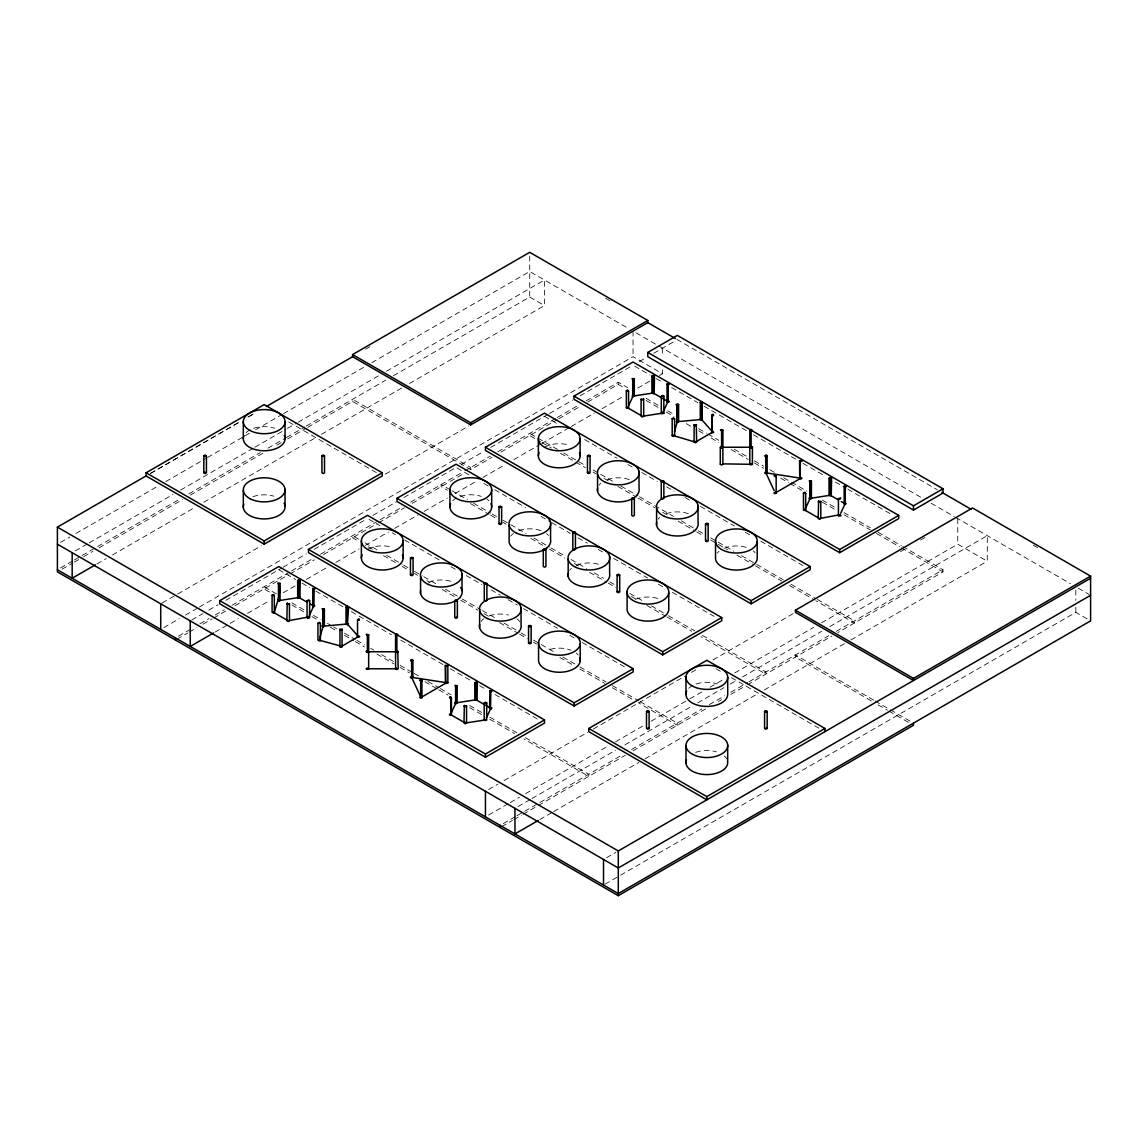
<?xml version="1.0" encoding="UTF-8"?>
<svg xmlns="http://www.w3.org/2000/svg" width="1148" height="1148" viewBox="0 0 1148 1148"><rect width="100%" height="100%" fill="white"/><g stroke="black" fill="none" stroke-linecap="round" stroke-linejoin="round"><path stroke-width="0.75" stroke-dasharray="5 3.75" d="M150.316 473.493L240.133 421.632M247.882 417.154L252.517 414.471M365.566 349.207L371.765 345.634M150.689 473.32L239.645 421.976M248.843 416.652L254.971 413.122M60.5 542.387L69.784 537.02M75.983 533.447L158.065 486.063M165.8 481.586L206.066 458.339M207.616 457.449L249.432 433.313M255.617 429.739L281.949 414.528M283.499 413.639L364.016 367.145M371.765 362.682L529.716 271.488L628.874 328.73M75.251 550.911L87.65 543.75M89.2 542.861L172.817 494.587M180.566 490.11L253.349 448.093M254.899 447.189L285.866 429.309M287.416 428.419L296.701 423.052M298.25 422.163L380.332 374.779M386.517 371.206L544.482 280.012L544.482 305.569L408.2 384.25M60.485 567.959L72.884 560.798M74.405 559.923L80.633 556.335M82.125 555.46L96.116 547.381M97.58 546.534L179.734 499.107M188.774 493.898L260.266 452.613M268.015 448.151L286.139 437.675M286.598 437.417L304.694 426.97M306.229 426.08L385.699 380.203M393.448 375.726L529.716 297.045L544.482 305.569M62.035 569.193L72.855 562.951M74.405 562.061L82.125 557.598M83.675 556.694L92.945 551.341M99.13 547.783L182.589 499.595M190.324 495.132L262.964 453.187M276.869 445.166L281.504 442.482M287.689 438.909L306.229 428.204M307.779 427.314L352.594 401.441L470.68 469.604L491.875 457.378M96.934 563.955L106.233 558.588M112.418 555.015L194.5 507.631M203.784 502.264L315.284 437.89M321.483 434.317L402.015 387.823M162.27 602.93L176.204 594.879M177.753 593.99L261.385 545.716M385.269 474.181L468.886 425.908M163.82 627.597L179.303 618.657M185.502 615.084L197.887 607.938M199.436 607.034L633.036 356.698L662.554 373.746L662.554 368.623M191.788 619.977L202.622 613.721M208.821 610.133L218.12 604.781M225.812 600.332L281.604 568.116M283.154 567.227L306.387 553.81M314.122 549.347L365.982 519.398M372.971 515.366L396.204 501.963M403.953 497.486L456.057 467.408L469.963 475.43M461.238 464.409L482.921 451.896M490.67 447.419L547.969 414.342M549.519 413.438L572.737 400.035M580.056 395.816L631.587 366.054M639.336 361.591L645.52 358.018M653.7 353.297L675.842 340.511M178.528 636.15L190.755 629.104M199.91 623.809L209.065 618.514M215.178 614.998L224.334 609.703M231.982 605.297L289.999 571.79M291.52 570.915L312.902 558.574M320.536 554.168L378.553 520.661M380.088 519.786L401.456 507.445M410.625 502.15L463.304 471.742M464.782 470.895L490.354 456.115M497.931 451.752L555.675 418.403M557.211 417.528L578.578 405.187M586.212 400.781L618.284 382.27L627.554 387.622M177.007 639.163L187.698 632.993M189.219 632.103L196.853 627.698M202.966 624.182L212.122 618.887M213.657 617.997L227.39 610.076M235.024 605.656L288.464 574.804M289.999 573.928L314.423 559.822M323.593 554.527L377.032 523.675M378.553 522.799L404.512 507.818M412.146 503.398L464.782 473.019M500.959 452.125L557.211 419.651M558.732 418.776L580.113 406.435M587.747 402.03L618.284 384.393L624.469 387.967M215.02 632.132L238.253 618.715M247.538 613.348L269.22 600.835M283.154 592.784L295.538 585.638M306.387 579.381L328.07 566.868M335.804 562.391L359.037 548.974M365.236 545.4L388.454 531.998M394.654 528.41L417.886 515.007M424.071 511.434L447.304 498.017M455.053 493.554L476.736 481.026M482.921 477.453L504.603 464.94M513.902 459.573L540.22 444.376M541.77 443.487L569.638 427.386M571.187 426.496L594.42 413.079M602.169 408.616L623.852 396.089M637.786 388.053L650.17 380.892M659.469 375.525L662.554 373.746M488.531 789.508L497.83 784.141M504.029 780.568L587.647 732.295M593.358 728.994L685.212 675.971M691.397 672.384L697.64 668.782M713.08 659.87L793.612 613.376M900.462 551.686L906.662 548.113M920.596 540.062L926.795 536.489M488.531 815.08L508.664 803.457M510.214 802.567L519.513 797.2M525.698 793.627L607.78 746.229M615.515 741.766L644.946 724.775M651.146 721.202L688.312 699.749M689.848 698.845L702.246 691.699M709.981 687.221L723.929 679.186M734.763 672.915L813.745 627.325M821.48 622.847L957.762 544.181L987.28 561.214L987.28 535.657L829.33 626.851M518.064 806.556L530.448 799.41M531.998 798.506L615.615 750.232M624.914 744.865L691.498 706.422M697.697 702.849L724.015 687.638M730.214 684.064L736.413 680.491M742.598 676.918L821.581 631.314M503.255 823.618L515.466 816.572M517.002 815.697L523.101 812.167M524.636 811.277L538.369 803.356M539.904 802.466L622.345 754.867M631.515 749.572L701.744 709.019M709.378 704.614L724.661 695.803M730.759 692.273L747.563 682.572M749.084 681.697L828.698 635.734M836.275 631.357L942.996 569.738L942.996 571.876L837.782 632.62M501.733 826.632L512.41 820.461M513.945 819.586L521.579 815.18M523.101 814.291L536.848 806.355M538.369 805.48L625.402 755.226M633.036 750.821L706.336 708.503M718.548 701.457L721.604 699.692M730.759 694.411L746.028 685.586M747.563 684.71L831.726 636.107M539.732 819.6L552.131 812.454M553.68 811.564L638.848 762.387M645.047 758.814L758.082 693.536M764.281 689.962L844.813 643.468M850.998 639.895L987.28 561.214M606.618 857.685L615.902 852.318M605.068 884.147L619.002 876.096M620.551 875.207L1075.834 612.343L1090.6 620.867M605.642 298.265L611.841 301.852M676.918 339.421L937.213 489.708M1033.272 545.156L1039.471 548.744M635.992 332.834L921.715 497.801M931.014 503.168L954.261 516.586M955.796 517.475L1070.453 583.672M1078.202 588.149L1089.122 594.449M634.586 366.112L650.026 375.023M656.211 378.596L662.382 382.169M671.652 387.522L697.912 402.675M704.097 406.249L747.348 431.218M753.519 434.776L796.769 459.745M802.954 463.318L824.58 475.803M835.385 482.045L846.205 488.287M847.741 489.177L892.541 515.036M646.109 398.327L658.478 405.474M667.763 410.826L673.948 414.399M698.687 428.692L706.422 433.155M707.972 434.044L718.792 440.287M734.246 449.227L748.166 457.248M754.351 460.822L763.635 466.188M769.82 469.747L774.455 472.431M783.74 477.783L789.924 481.356M791.46 482.246L806.929 491.172M822.384 500.112L836.304 508.134M844.038 512.611L870.327 527.779M878.062 532.241L901.252 545.63M902.802 546.534L942.996 569.738M646.109 400.465L658.478 407.612M666.213 412.075L673.948 416.537M686.317 423.669L690.952 426.353M698.687 430.816L704.872 434.389M711.057 437.962L718.792 442.425M731.161 449.571L748.166 459.387M754.351 462.96L763.635 468.312M780.64 478.128L788.375 482.591M789.924 483.495L802.294 490.626M822.384 502.236L836.304 510.272M844.038 514.735L870.327 529.917M876.512 533.476L899.702 546.879M901.252 547.768L942.996 571.876M544.482 416.351L558.387 424.373M584.648 439.541L617.079 458.267M627.884 464.51L632.519 467.179M641.789 472.531L657.244 481.457M666.514 486.795L674.235 491.258M685.04 497.5L689.675 500.184M700.495 506.426L734.476 526.042M745.282 532.285L751.466 535.858M760.737 541.196L803.987 566.165M557.555 449.456L529.716 433.399L529.716 435.523L540.55 441.779M563.74 453.029L585.38 465.528M593.114 469.991L614.768 482.49M620.953 486.063L637.958 495.879M639.508 496.783L673.532 516.413M681.252 520.876L696.721 529.816M698.271 530.706L702.906 533.375M710.641 537.838L733.83 551.241M741.565 555.704L783.309 579.797M791.044 584.26L815.783 598.553M817.333 599.443L854.442 620.867L854.442 623.005L815.783 600.677M542.086 442.669L551.37 448.021M560.64 453.374L585.38 467.666M593.114 472.129L596.214 473.909M603.948 478.372L608.584 481.055M617.854 486.408L636.408 497.127M637.958 498.017L654.963 507.832M662.697 512.295L667.332 514.978M678.167 521.221L695.171 531.05M696.721 531.94L702.906 535.513M710.641 539.976L716.826 543.549M718.361 544.439L727.645 549.792M736.916 555.158L753.935 564.974M755.484 565.864L781.759 581.046M789.494 585.509L814.233 599.787M873.614 700.108L795.406 654.963L795.406 657.087L872.078 701.356M875.149 700.998L888.939 708.962M890.475 709.851L911.942 722.25M878.206 704.901L887.404 710.21M888.939 711.1L908.886 722.609M483.853 483.452L488.488 486.135M494.673 489.694L525.569 507.531M541.009 516.457L550.279 521.795M551.829 522.699L570.355 533.389M578.075 537.852L587.346 543.205M598.165 549.447L604.336 553.02M613.606 558.359L647.587 577.989M658.407 584.232L664.577 587.79M672.312 592.253L714.013 616.332M450.432 489.88L441.162 484.528L441.162 486.652L447.347 490.225M451.982 490.77L467.451 499.696M473.636 503.269L490.641 513.084M492.191 513.988L496.826 516.657M503.011 520.231L509.195 523.804M510.745 524.693L526.2 533.619M533.935 538.082L549.404 547.022M550.94 547.912L564.859 555.948M571.044 559.506L586.513 568.447M594.248 572.909L603.518 578.262M609.703 581.835L615.888 585.408M629.807 593.444L643.727 601.466M651.461 605.943L666.916 614.869M668.466 615.759L694.755 630.926M702.476 635.389L765.874 671.996L765.874 674.134L700.94 636.638M470.536 503.613L489.091 514.333M490.641 515.222L496.826 518.796M503.011 522.369L506.11 524.148M530.85 538.426L547.854 548.256M549.404 549.146L564.859 558.072M574.144 563.424L580.328 566.997M589.598 572.35L606.618 582.179M608.153 583.069L615.888 587.532M631.357 596.458L637.542 600.031M646.812 605.383L665.366 616.103M666.916 616.993L691.656 631.271M288.708 421.976L377.649 473.32M716.036 668.782L722.178 672.326M731.376 677.636L818.782 728.105M369.039 519.413L379.844 525.655M392.214 532.787L395.299 534.581M404.57 539.933L440.086 560.439M450.906 566.682L457.091 570.255M466.346 575.593L481.801 584.519M491.071 589.871L500.327 595.224M508.062 599.672L517.332 605.025M523.502 608.598L557.483 628.214M569.839 635.346L574.474 638.03M582.194 642.478L626.995 668.351M358.779 539.23L352.594 535.657L352.594 537.781L358.779 541.354M364.964 542.789L377.348 549.935M386.618 555.288L402.087 564.228M403.622 565.117L408.272 567.786M414.457 571.36L422.177 575.822M423.727 576.712L436.096 583.858M445.381 589.211L460.836 598.151M462.386 599.041L480.94 609.746M482.49 610.65L496.41 618.672M504.13 623.149L519.599 632.074M521.149 632.964L527.334 636.537M533.519 640.11L539.704 643.669M541.253 644.573L555.158 652.595M562.893 657.072L578.362 665.998M579.898 666.888L606.187 682.056M612.372 685.629L638.661 700.811M640.211 701.701L677.32 723.125L677.32 725.263L638.661 702.935M368.063 546.706L372.698 549.39M383.532 555.632L395.902 562.778M402.087 566.351L408.272 569.925M414.457 573.498L417.542 575.277M426.826 580.63L429.912 582.423M442.281 589.555L454.651 596.702M460.836 600.275L477.855 610.09M484.04 613.663L490.225 617.237M499.495 622.589L518.049 633.309M519.599 634.198L527.334 638.661M533.519 642.234L536.604 644.014M559.808 657.417L573.713 665.438M579.898 669.011L604.652 683.304M612.372 687.767L632.476 699.376M278.806 569.738L295.797 579.553M301.967 583.112L309.687 587.575M315.872 591.148L343.683 607.192M351.403 611.654L391.554 634.844M400.824 640.197L444.075 665.166M450.26 668.724L471.885 681.209M479.606 685.672L485.776 689.245M495.046 694.597L538.297 719.566M276.41 593.918L264.04 586.786L264.04 588.91L270.225 592.483M291.879 602.858L304.249 609.99M313.519 615.357L321.253 619.82M327.438 623.378L332.073 626.062M333.623 626.952L336.708 628.745M344.443 633.208L355.277 639.45M356.813 640.34L364.547 644.817M370.732 648.376L373.832 650.17M381.552 654.633L393.922 661.779M400.107 665.338L412.476 672.484M414.026 673.374L418.676 676.057M427.946 681.41L438.766 687.666M440.315 688.556L451.135 694.798M469.69 705.518L482.06 712.664M489.794 717.127L517.633 733.199M525.368 737.662L588.766 774.254L588.766 776.392L523.818 738.896M291.879 604.982L304.249 612.128M311.969 616.591L318.154 620.164M330.524 627.296L336.708 630.869M344.443 635.332L353.728 640.699M355.277 641.589L364.547 646.941M376.917 654.087L393.922 663.903M400.107 667.476L409.391 672.828M424.86 681.754L437.23 688.9M438.766 689.79L448.05 695.143M469.69 707.642L482.06 714.788M489.794 719.251L514.534 733.543M1075.834 590.187L1075.834 600.418M1075.834 607.235L1075.834 612.343M957.762 518.609L957.762 544.181M662.554 348.174L662.554 356.698M633.036 331.141L633.036 356.698M618.284 382.27L618.284 384.393M529.716 256.148L529.716 297.045M470.68 469.604L470.68 467.48L352.594 399.303L352.594 401.441M569.695 570.269A20.879 12.054 0 0 1 571.403 568.404M576.353 565.347A20.879 12.054 0 0 1 601.767 565.505M452.743 500.786A20.879 12.054 0 0 1 454.823 499.064M460.377 496.381A20.879 12.054 0 0 1 481.256 496.381M486.795 499.064A20.879 12.054 0 0 1 488.89 500.786M510.645 536.188A20.879 12.054 0 0 1 513.414 533.476M518.796 530.677A20.879 12.054 0 0 1 541.239 530.792M546.534 533.648A20.879 12.054 0 0 1 548.457 535.442M635.633 599.342A20.879 12.054 0 0 1 659.569 599.069M367.489 549.418A20.879 12.054 0 0 1 392.688 547.496M481.127 621.384A20.879 12.054 0 0 1 483.896 618.672M489.292 615.888A20.879 12.054 0 0 1 508.507 615.027M517.016 618.872A20.879 12.054 0 0 1 519.7 621.613M428.735 582.395A20.879 12.054 0 0 1 454.149 582.524M550.193 649.366A20.879 12.054 0 0 1 571.015 650.199M576.239 653.097A20.879 12.054 0 0 1 578.118 654.891M658.12 519.212A20.879 12.054 0 0 1 659.827 517.361M666.271 513.716A20.879 12.054 0 0 1 688.714 513.83M544.482 447.246A20.879 12.054 0 0 1 569.681 445.324M599.069 485.13A20.879 12.054 0 0 1 600.777 483.279M607.22 479.634A20.879 12.054 0 0 1 629.664 479.749M717.27 553.135A20.879 12.054 0 0 1 719.035 551.298M724.058 548.285A20.879 12.054 0 0 1 748.008 548.012M753.217 550.925A20.879 12.054 0 0 1 755.111 552.719M246.103 432.667A20.879 12.054 0 0 1 274.616 428.261M252.933 496.711A20.879 12.054 0 0 1 273.784 496.166M688.757 688.341A20.879 12.054 0 0 1 717.27 683.935M695.602 752.385A20.879 12.054 0 0 1 716.452 751.84M724.431 756.044A20.879 12.054 0 0 1 726.741 758.9"/><path stroke-width="1.5" d="M395.572 634.701L396.878 634.715C398.959 636.91 397.466 631.988 395.572 634.701L395.586 668.796L396.605 669.542L398.184 668.767L397.811 651.232M749.816 430.184L751.122 430.199C753.203 432.394 751.71 427.458 749.816 430.184L749.816 464.28L722.68 463.864M678.611 421.603C676.115 424.459 675.426 419.063 678.611 421.603L678.597 404.512L677.177 403.881L676.029 404.713L677.119 405.373L677.119 422.421M367.36 651.016C363.356 651.935 370.474 653.413 368.006 651.103M366.93 668.093C363.816 669.671 370.689 669.987 367.934 668.122M721.604 430.945L720.47 429.826L722.91 430.199L722.896 464.28L721.36 465.026L720.313 464.136M722.723 446.859L721.69 447.993L720.341 447.046M395.572 668.839L396.491 668.079M398.184 651.72C397.954 653.643 393.577 651.375 396.878 651.763C400.595 650.529 393.85 653.973 396.562 651.031M721.604 447.246L751.122 447.246C748.596 449.198 751.94 445.324 752.399 447.404C751.954 448.595 748.869 447.849 750.204 446.701M751.395 446.5L752.428 447.203L752.399 464.452L750.519 464.954L750.161 463.778M454.751 600.562L456.014 599.787L457.363 600.519L457.363 617.567L456.1 618.341L454.751 617.61L454.751 600.562L456.1 601.294L457.363 600.519M543.305 549.447L544.568 548.672L545.917 549.404L545.917 566.438L544.654 567.212L543.305 566.495L543.305 549.447L544.654 550.179L545.917 549.404M631.73 498.39L632.993 497.615L634.342 498.347L634.342 515.395L633.079 516.169L631.73 515.438L631.73 498.39L633.079 499.122L634.342 498.347M272.09 595.224L273.741 594.506L274.315 595.755L274.315 612.802L273.396 613.018L272.09 612.271L272.09 595.224L274.315 595.755M309.63 600.634L307.061 600.82L308.654 599.902L309.63 600.634L309.587 617.868L307.664 618.327L307.664 617.021M317.939 623.149L319.445 622.403L320.392 623.479L320.392 640.527L319.244 640.943L317.939 640.182L317.939 623.149L320.392 623.479M346.036 607.048L347.313 606.187L348.619 606.933L347.313 624.727L346.007 623.981L346.036 607.048L347.973 607.593M410.467 557.942L411.773 557.182L413.079 557.942L413.079 574.976L411.773 575.736L410.467 574.976L410.467 557.942L411.773 558.689L413.079 557.942M410.467 574.976L411.443 574.258M411.974 678.052L412.907 677.521L412.907 660.473C412.405 657.919 408.358 661.205 411.974 661.004L411.974 678.052L410.51 677.707L410.711 676.789M412.907 677.521L412.562 676.789M499.036 506.813L500.327 506.067L501.633 506.813L501.633 523.861L500.327 524.607L499.036 523.861L499.036 506.813L500.327 507.574L501.633 506.813M486.221 601.193L484.269 600.548L484.269 583.5L485.231 582.768L486.881 583.5L486.881 600.548M499.036 523.861L499.997 523.129M486.881 583.5L485.575 584.26L484.269 583.5M587.46 455.756L588.766 455.01L590.058 455.756L590.058 472.804L588.766 473.564L587.46 472.804L587.46 455.756L588.766 456.517L590.058 455.756M574.474 550.15L572.823 549.418L572.823 532.385L573.799 531.653L575.435 532.385L575.435 549.418M587.46 472.804L588.422 472.072M575.435 532.385L574.129 533.131L572.823 532.385M628.559 407.224L628.286 408.401L626.378 407.942L626.334 390.707L627.64 389.961L628.559 391.238L628.559 408.286L641.474 415.734M626.334 407.755L627.296 407.023M641.086 399.231L642.392 399.231C645.693 398.586 641.517 401.24 641.086 399.231L641.086 416.279L642.392 417.025L643.698 416.279L643.655 399.03M663.86 396.117L661.305 396.304L662.898 395.386L663.86 396.117L663.817 413.352L661.908 413.811L661.908 412.505M672.183 418.618L673.689 417.886L674.637 418.963L674.637 436.01L673.474 436.427L672.183 435.666L672.183 418.618L674.637 418.963M662.898 499.093L661.262 498.376L661.262 481.328L662.224 480.596L663.86 481.328L663.86 498.376M672.183 435.666L673.144 434.934M663.86 481.328L662.554 482.074L661.262 481.328M722.91 447.246L721.604 447.993L721.604 430.199L722.91 430.199M766.218 473.536L767.137 473.005L767.137 455.957C766.634 453.403 762.602 456.689 766.218 456.488L766.218 473.536L764.755 473.177L765.228 472.158M767.137 473.005L766.218 472.072M805.408 509.353L805.681 510.544L803.5 510.2L803.457 492.966L804.762 492.219L805.681 493.496L805.681 510.544L819.514 518.537L840.02 514.691M752.428 447.246L751.108 447.993L751.122 430.199M694.095 424.846C694.21 427.472 698.745 423.899 695.344 425.061L694.196 424.717L694.038 442.08L695.315 442.855L696.649 442.109L696.291 424.53M203.827 455.713L205.162 454.981L206.439 455.756L206.439 472.804L205.105 473.536L203.827 472.761L203.827 455.713L205.105 456.488L206.439 455.756M203.827 472.761L204.832 472.043M646.496 711.387L647.831 710.655L649.108 711.43L649.108 728.478L647.773 729.21L646.496 728.435L646.496 711.387L647.773 712.162L649.108 711.43M322.875 626.937C319.23 624.871 327.438 625.818 322.875 626.937L322.875 609.889L324.367 609.028L324.367 626.076M319.876 637.886L323.076 626.191L323.076 609.158M677.119 405.373L678.597 404.512M674.536 431.806L677.32 421.675L677.32 404.627M321.914 455.699L323.291 454.981L324.511 455.785L324.511 472.818L323.148 473.536L321.914 472.732L321.914 455.699L323.148 456.488L324.511 455.785M764.582 711.373L765.96 710.655L767.18 711.459L767.18 728.492L765.802 729.21L764.582 728.406L764.582 711.373L765.802 712.162L767.18 711.459M528.554 626.062L529.931 625.359L531.151 626.162L531.151 643.196L529.773 643.899L528.554 643.11L528.554 626.062L529.773 626.865L531.151 626.162M528.554 643.11L529.931 642.406M617.107 574.933L618.499 574.23L619.719 575.033L619.719 592.081L618.327 592.784L617.107 591.981L617.107 574.933L618.327 575.736L619.719 575.033M617.107 591.981L618.155 591.292M705.532 523.89L706.924 523.187L708.144 523.976L708.144 541.024L706.752 541.727L705.532 540.938L705.532 523.89L706.752 524.693L708.144 523.976M705.532 540.938L706.58 540.234M486.738 702.978L484.198 703.078L485.776 702.174L486.738 702.791L486.652 720.212L484.657 720.528L484.93 719.236M445.524 683.189L445.309 665.496L447.849 665.582L445.654 666.213L445.654 683.261L446.4 683.476L447.849 682.83L447.849 665.582M799.769 478.673L799.553 460.965L800.63 460.42L802.093 461.266L799.883 461.697L799.883 478.73L801.605 478.802L801.835 477.755M799.51 478.113L800.63 477.468M278.462 601.351L278.462 584.318L280.055 583.385L280.055 600.433C278.16 603.489 276.41 598.194 280.055 600.433M278.806 583.586C281.834 593.659 275.778 605.183 274.315 612.802M313.39 606.761L313.72 588.996L312.801 588.45L312.801 605.498C312.141 608.684 317.566 604.566 312.801 605.498M308.654 616.95L288.162 620.795L273.396 612.271M309.329 615.486L313.72 606.029L313.72 588.996M451.437 698.013C448.165 699.519 450.073 695.028 450.518 697.482L451.437 698.013L451.437 715.061L449.858 715.175L449.385 714.156M455.584 703.624L455.584 686.576L457.177 685.657L457.177 702.691C457.234 704.786 452.829 702.892 455.584 702.16M455.914 685.844L455.914 702.892L450.518 714.53L465.284 723.053L485.446 719.925M632.706 396.835L632.706 379.801L634.299 378.869L634.299 396.304L632.39 396.763L632.39 395.457M490.512 709.019L490.842 691.254L489.923 690.709L489.579 708.488L491.502 708.947L491.76 707.756M628.645 405.574L633.036 396.117L633.036 379.07M486.451 717.758L490.842 708.287L476.076 699.763L455.914 702.892M667.619 402.245L667.964 384.465L667.045 383.934L667.045 400.982C665.366 402.905 671.049 402.302 668.61 400.867M667.964 384.465L667.964 401.513L662.554 413.151L642.392 416.279M809.828 499.093L809.828 482.06L811.421 481.127L811.421 498.175C811.464 500.27 807.073 498.361 809.828 497.644M805.092 509.281L810.158 498.376L810.158 481.328M844.741 504.503L845.086 486.723L844.153 486.192L844.153 503.24C843.507 506.426 848.932 502.307 844.153 503.24M840.695 513.242L845.086 503.771L845.086 486.723M368.637 651.906L366.714 652.408L366.628 651.131M320.378 640.57L319.575 639.465M674.608 436.039L674.407 435.135M339.952 629.233C339.507 631.974 344.716 628.516 341.099 629.578L339.952 629.233L339.952 646.281C339.306 648.462 344.343 646.769 341.473 645.894M299.886 598.036L300.274 580.472L298.623 579.74L297.662 580.472L297.705 597.706L299.298 598.237L300.216 597.319M287.23 603.217C285.508 605.627 292.152 603.532 288.162 603.748L287.23 603.217L286.857 620.795L288.162 621.542L289.468 620.795L289.411 603.547M298.035 596.974L297.705 597.706M654.13 393.52L654.504 375.956L653.542 375.224L651.892 375.956L651.949 393.19C655.594 395.429 653.843 390.133 651.949 393.19M357.53 636.064C355.923 638.274 361.95 636.968 358.793 635.877M477.008 700.309L477.381 682.73L476.076 681.969L474.784 682.73L474.827 699.964L476.736 700.424L477.008 699.232M451.437 715.061L450.518 713.783M464.352 705.475C462.63 707.886 469.274 705.79 465.284 706.006L464.352 705.475L463.979 723.053L465.284 723.8L466.576 723.053L466.533 705.819M774.312 492.435C772.704 494.644 778.731 493.339 775.574 492.234M831.238 495.778L831.626 478.214L830.32 477.453L829.014 478.214L829.057 495.448L831.238 495.778L830.664 494.53M818.596 500.959C816.874 503.369 823.503 501.274 819.514 501.489L818.596 500.959L818.208 518.537L819.514 519.283L820.82 518.537L820.777 501.289M829.401 494.716L829.057 495.448M694.224 441.707L695.028 441.363M838.887 514.821C836.82 516.528 842.56 516.5 840.465 514.821M341.099 646.625L358.463 636.595M696.291 441.578L712.693 432.079M146.097 472.775L264.169 404.613L382.255 472.775L382.255 475.975L264.169 544.152L146.097 475.975L146.097 472.775L264.169 540.952L382.255 472.775M352.594 354.574L529.716 252.316L647.802 320.479L647.802 322.617L470.68 424.875L352.594 356.698L352.594 354.574L470.68 422.737L647.802 320.479M913.478 723.125L913.478 725.263L618.284 895.684L57.4 571.876L57.4 527.133L145.667 476.162M266.465 406.435L353.182 356.368M95.384 564.845L72.166 578.262L72.166 552.69M647.802 352.436L677.32 335.388L942.996 488.79L942.996 493.037L913.478 510.085L647.802 356.698L647.802 352.436L913.478 505.823L942.996 488.79M219.756 600.634L278.806 566.538L544.482 719.925L544.482 723.125L485.446 757.221L219.756 603.819L219.756 600.634L485.446 754.021L544.482 719.925M308.453 549.418L367.489 515.323L633.179 668.71L633.179 671.91L574.129 706.006L308.453 552.604L308.453 549.418L574.129 702.806L633.179 668.71M397.007 498.289L456.057 464.208L721.733 617.595L721.733 620.795L662.697 654.877L397.007 501.489L397.007 498.289L662.697 651.677L721.733 617.595M485.446 447.246L544.482 413.151L810.158 566.538L810.158 569.738L751.122 603.819L485.446 450.432L485.446 447.246L751.122 600.634L810.158 566.538M574 396.117L633.036 362.022L898.726 515.409L898.726 518.609L839.676 552.69L574 399.303L574 396.117L839.676 549.505L898.726 515.409M213.471 633.022L190.238 646.439L190.238 620.867M357.53 620.092L358.463 619.561C358.119 617.021 361.376 621.455 357.53 620.092L357.53 637.14M711.774 415.576L712.693 415.045C712.348 412.505 715.606 416.939 711.774 415.576L711.774 432.609L713.625 432.609L713.353 431.433M421.919 679.917L421 680.448C417.427 678.999 422.923 683.06 421.919 679.917L421.919 696.951C423.54 699.161 417.499 697.855 420.656 696.764L420.656 679.716M445.654 666.213L446.558 665.682L445.309 665.496M776.163 475.387L775.244 475.918C771.671 474.483 777.167 478.529 776.163 475.387L776.163 492.435M799.883 461.697L800.802 461.166L799.553 460.965M421.919 696.951L446.558 682.73L411.644 677.32L411.644 660.287L412.907 660.473M775.244 492.966L800.802 478.214L765.874 472.804L765.874 455.756L767.137 455.957M824.924 728.449L706.838 796.626L706.838 799.826L588.766 731.649L588.766 728.449L706.838 660.287L824.924 728.449L824.924 731.649M1090.6 576.124L913.478 678.396L913.478 680.52L795.406 612.343L795.406 610.219L972.514 507.961L1090.6 576.124L1090.6 620.867L618.284 893.56L57.4 569.738M538.182 820.504L514.964 833.907L514.964 808.35M57.4 527.133L618.284 850.955L1090.6 578.262M1090.6 595.31L618.284 867.988L57.4 544.181M628.559 391.238L626.334 390.707M667.045 383.934L669.227 384.279L667.619 385.197M312.801 588.45L314.983 588.795L313.39 589.713M347.973 624.627L348.447 623.608M805.681 493.496L803.457 492.966M844.153 486.192L846.349 486.537L844.741 487.455M489.923 690.709L492.105 691.053L490.512 691.971M489.923 707.756L490.842 707.541M340.468 645.965L319.244 640.182M700.28 402.532L701.557 402.417C704.456 404.082 701.069 399.777 700.28 402.532L700.28 419.58M712.363 431.361L711.774 432.609M475.746 699.046L474.827 699.964M651.949 376.142L654.13 376.487M633.036 396.117L653.198 392.989L667.964 401.513M829.057 478.4L831.238 478.745M810.158 498.376L830.32 495.247L838.413 499.925M297.705 580.658L299.886 581.003M838.427 498.562L839.676 498.376C841.943 496.424 840.207 500.872 838.427 498.562L838.427 515.61M278.806 600.634L298.968 597.505L307.061 602.183M474.827 682.917L477.008 683.261M677.32 421.675L701.557 419.465L712.104 431.418L712.104 414.371M323.076 626.191L347.313 623.981L357.875 635.935M368.651 668.796L368.666 634.715L367.36 634.715L367.36 652.509M367.36 651.763L396.878 651.763L396.864 652.509L396.878 634.715M367.36 668.796L396.878 668.796M721.604 446.486L720.298 447.289L720.298 464.337M367.36 635.475L366.226 634.342L368.666 634.715M322.875 609.889L322.071 608.684L324.367 609.028M751.395 463.548L752.428 464.251M456.359 616.849L457.363 617.567M632.706 379.801L632.118 378.539L634.299 378.869M662.898 412.433L663.86 413.151M809.828 482.06L809.24 480.797L811.421 481.127M810.502 497.644L811.421 498.175M574.474 548.701L575.392 549.232M278.462 584.318L277.873 583.055L280.055 583.385M455.584 686.576L454.995 685.313L457.177 685.657M456.258 702.16L457.177 702.691M465.614 722.322L466.533 722.853M648.175 727.732L649.108 728.478M766.29 727.732L767.18 728.492M673.474 435.666L695.344 442.095M447.06 682.027L447.849 682.83M647.472 322.43L675.368 338.531M941.862 492.392L971.294 509.382M841.283 501.59L845.086 503.771M795.406 610.219L913.478 678.396M588.766 728.449L706.838 796.626M309.931 603.848L313.72 606.029M765.874 455.756L766.218 456.488M765.874 472.804L774.183 490.684M411.644 660.287L411.974 661.004M411.644 677.32L420.656 696.764M913.478 505.823L913.478 510.085M839.676 549.505L839.676 552.69M830.32 478.214L830.32 495.247M757.192 541.799A20.879 12.054 0 0 1 724.718 550.983A20.879 12.054 0 0 1 727.172 530.161A20.879 12.054 0 0 1 757.192 541.799L757.192 558.846A20.879 12.054 0 0 1 734.935 570.039A20.879 12.054 0 0 1 715.534 557.196L715.534 540.163M751.122 600.634L751.122 603.819M727.717 677.32A20.879 12.054 0 0 1 696.406 687.767A20.879 12.054 0 0 1 696.406 666.888A20.879 12.054 0 0 1 727.717 677.32L727.717 694.368A20.879 12.054 0 0 1 704.111 706.321A20.879 12.054 0 0 1 686.676 691.254M727.689 744.952L727.689 761.999A20.879 12.054 0 0 1 705.059 774.541A20.879 12.054 0 0 1 686.447 759.947M702.146 403.077L702.146 420.125M701.557 402.417L701.557 419.465M698.041 505.436L698.041 522.484A20.879 12.054 0 0 1 677.119 535.987A20.879 12.054 0 0 1 656.656 522.24M685.973 677.32L685.973 694.368M685.987 746.042L685.987 763.09M668.753 592.856A20.879 12.054 0 0 1 636.293 602.04A20.879 12.054 0 0 1 638.747 581.204A20.879 12.054 0 0 1 668.753 592.856L668.753 609.889A20.879 12.054 0 0 1 646.511 621.097A20.879 12.054 0 0 1 627.109 608.253L627.109 591.206M662.697 651.677L662.697 654.877M661.305 396.304L661.305 413.352M656.599 508.349L656.599 525.382M653.198 375.956L653.198 392.989M639.005 471.34L639.005 488.388A20.879 12.054 0 0 1 618.083 501.906A20.879 12.054 0 0 1 597.606 488.173M618.284 850.955L618.284 895.684M609.617 556.493L609.617 573.526A20.879 12.054 0 0 1 588.68 587.044A20.879 12.054 0 0 1 568.231 573.297M603.518 859.479L603.518 885.036M597.563 474.268L597.563 491.315M580.199 643.971A20.879 12.054 0 0 1 547.74 653.155A20.879 12.054 0 0 1 550.193 632.333A20.879 12.054 0 0 1 580.199 643.971L580.199 661.018M580.113 438.723A20.879 12.054 0 0 1 548.801 449.155A20.879 12.054 0 0 1 548.801 428.276A20.879 12.054 0 0 1 580.113 438.723L580.113 455.756M574.129 702.806L574.129 706.006M568.174 559.392L568.174 576.439M550.566 522.397L550.566 539.431A20.879 12.054 0 0 1 532.385 552.862A20.879 12.054 0 0 1 509.138 542.358L509.138 525.325M538.556 642.335L538.556 659.383A20.879 12.054 0 0 0 560.683 672.226A20.879 12.054 0 0 0 579.855 657.876M538.369 438.723L538.369 455.756M521.049 607.608L521.049 624.656A20.879 12.054 0 0 1 500.126 638.159A20.879 12.054 0 0 1 479.663 624.412M500.198 825.383L500.198 827.521M491.688 489.766L491.688 506.813M485.446 754.021L485.446 757.221M485.446 791.302L485.446 816.859M484.198 703.078L484.198 720.126M479.62 610.521L479.62 627.569M476.076 682.73L476.076 699.763M470.68 422.737L470.68 424.875M462.013 573.512L462.013 590.56M450.848 696.764L450.848 713.798M449.944 489.766L449.944 506.813M420.57 576.439L420.57 593.487M403.135 540.895A20.879 12.054 0 0 1 371.823 551.327A20.879 12.054 0 0 1 371.823 530.462A20.879 12.054 0 0 1 403.135 540.895L403.135 557.942M361.376 540.895L361.376 557.942M347.313 606.933L347.313 623.981M342.047 629.047L342.047 646.094M307.061 600.82L307.061 617.868M298.968 580.472L298.968 597.505M285.048 421.646A20.879 12.054 0 0 1 253.737 432.093A20.879 12.054 0 0 1 253.737 411.214A20.879 12.054 0 0 1 285.048 421.646L285.048 438.694M285.02 489.278L285.02 506.325M264.169 540.952L264.169 544.152M243.304 421.646L243.304 438.694M243.319 490.368L243.319 507.416M175.486 637.915L175.486 640.039M160.72 603.819L160.72 629.391M490.971 503.699A20.879 12.054 0 0 1 470.809 518.867A20.879 12.054 0 0 1 450.647 503.699M460.649 587.518A20.879 12.054 0 0 1 443.831 603.991A20.879 12.054 0 0 1 420.627 590.345M402.417 554.814A20.879 12.054 0 0 1 382.255 569.982A20.879 12.054 0 0 1 362.094 554.814M579.396 452.642A20.879 12.054 0 0 1 559.234 467.81A20.879 12.054 0 0 1 539.072 452.642M284.331 435.58A20.879 12.054 0 0 1 264.169 450.748A20.879 12.054 0 0 1 244.007 435.58M284.073 503.226A20.879 12.054 0 0 1 265.116 518.91A20.879 12.054 0 0 1 243.792 504.273M700.294 419.264C702.203 422.321 703.939 417.025 700.294 419.264M576.023 567.428A20.879 12.054 0 0 0 609.559 559.636A20.879 12.054 0 0 0 581.103 546.764A20.879 12.054 0 0 0 576.023 567.428M456.057 498.289A20.879 12.054 0 0 0 490.971 492.894A20.879 12.054 0 0 0 465.414 478.128A20.879 12.054 0 0 0 456.057 498.289M517.002 533.346A20.879 12.054 0 0 0 550.523 525.54A20.879 12.054 0 0 0 522.039 512.682A20.879 12.054 0 0 0 517.002 533.346M487.469 618.557A20.879 12.054 0 0 0 521.005 610.75A20.879 12.054 0 0 0 492.535 597.893A20.879 12.054 0 0 0 487.469 618.557M428.434 584.476A20.879 12.054 0 0 0 461.97 576.655A20.879 12.054 0 0 0 433.485 563.797A20.879 12.054 0 0 0 428.434 584.476M664.448 516.385A20.879 12.054 0 0 0 697.984 508.578A20.879 12.054 0 0 0 669.528 495.706A20.879 12.054 0 0 0 664.448 516.385M605.427 482.304A20.879 12.054 0 0 0 638.948 474.483A20.879 12.054 0 0 0 610.463 461.625A20.879 12.054 0 0 0 605.427 482.304M250.092 498.72A20.879 12.054 0 0 0 284.561 492.406A20.879 12.054 0 0 0 257.87 478.343A20.879 12.054 0 0 0 250.092 498.72M692.761 754.394A20.879 12.054 0 0 0 727.229 748.08A20.879 12.054 0 0 0 700.524 734.003A20.879 12.054 0 0 0 692.761 754.394"/></g></svg>
